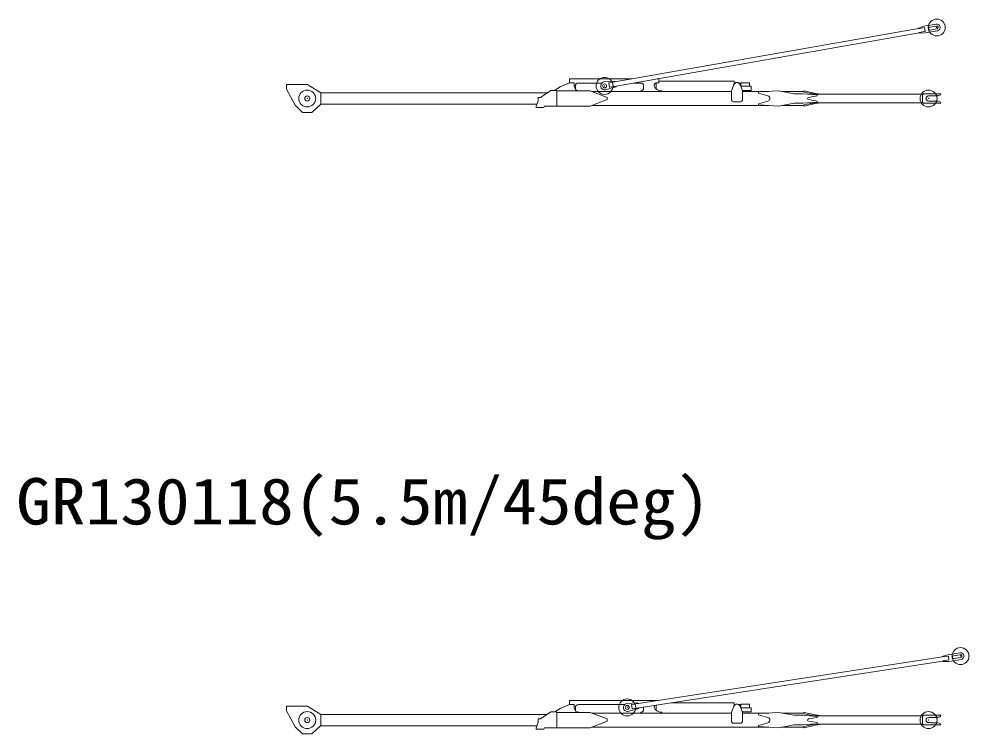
# Model space of a CAD drawing. Units: millimetres, scale not verified. Extents: x -42060 to 41922, y -35725 to 35822.
# Drawn here: x -30032 to -21622, y -7163 to -836 of the extents above; entities that cross this region are included whole.
import ezdxf
from ezdxf.enums import TextEntityAlignment as Align

# ---------------------------------------------------------------- set-up
doc = ezdxf.new("R2010")
doc.units = ezdxf.units.MM
doc.header["$LTSCALE"] = 300
doc.header["$PDMODE"] = 32
doc.header["$PDSIZE"] = 150
doc.layers.add('0-0_0', color=7, linetype='Continuous', lineweight=18)
doc.styles.add('ＭＳ ゴシック', font='')
doc.styles.get('ＭＳ ゴシック').set_extended_font_data('MS Gothic')

msp = doc.modelspace()

# ---------------------------------------------------------------- linework, layer by layer
at = {"layer": '0-0_0'}
for p, q in [((-22068.8, -920.3), (-24808, -1401.9)), ((-22069.4, -917), (-22021.5, -900.9)), ((-22068.5, -921.9), (-22069.4, -917)), ((-22068.5, -921.9), (-22018.1, -913)), ((-22021.5, -900.9), (-21913.1, -881.9)), ((-22015.8, -914.6), (-22010.4, -945.2)), ((-21969.3, -909), (-21910.2, -898.6)), ((-21905.7, -924.2), (-21964.8, -934.6)), ((-24746.1, -1429.7), (-22062.2, -957.9)), ((-22012.1, -947.5), (-22062.5, -956.3)), ((-22061.6, -961.3), (-22062.5, -956.3)), ((-22011.1, -960), (-22061.6, -961.3)), ((-21902.7, -941), (-22011.1, -960)), ((-27663.4, -1416.5), (-27479.3, -1416.5)), ((-27663.4, -1416.5), (-27663.4, -1458)), ((-27360.2, -1490.9), (-27479.3, -1416.5)), ((-25160.2, -1402.2), (-25240.2, -1436.2)), ((-25160.2, -1366.2), (-24605.2, -1366.2)), ((-25160.2, -1366.2), (-25160.2, -1380.2)), ((-25160.2, -1402.2), (-25160.2, -1380.2)), ((-25160.2, -1402.2), (-25116.2, -1402.2)), ((-25116.2, -1431.2), (-25116.2, -1402.2)), ((-25106.2, -1457.7), (-25106.2, -1428.2)), ((-24872.3, -1403.2), (-25081.2, -1403.2)), ((-24753.7, -1386.3), (-24853.9, -1393.7)), ((-24803.7, -1437.8), (-24809.6, -1404.2)), ((-24752.7, -1392.1), (-24753.7, -1386.3)), ((-24528.2, -1403.2), (-24595.6, -1403.2)), ((-24503.2, -1428.2), (-24503.2, -1446.2)), ((-24394.9, -1403.2), (-24390.2, -1403.2)), ((-24390.2, -1402.3), (-24390.2, -1419.5)), ((-24390.2, -1419.5), (-24390.2, -1435.7)), ((-24388.7, -1402.2), (-24372.2, -1402.2)), ((-24385.1, -1366.2), (-24367.2, -1366.2)), ((-24367.2, -1380.2), (-24367.2, -1366.2)), ((-24367.2, -1397.2), (-24367.2, -1380.2)), ((-24367.2, -1386.9), (-23708.2, -1386.9)), ((-23704.2, -1417.2), (-23726.2, -1473.2)), ((-23708.2, -1386.9), (-23701.2, -1386.9)), ((-23701.2, -1403.2), (-23701.2, -1386.9)), ((-23701.2, -1411.6), (-23701.2, -1403.2)), ((-23692.8, -1403.2), (-23701.2, -1403.2)), ((-23651.2, -1403.2), (-23659.7, -1403.2)), ((-23651.2, -1403.2), (-23651.2, -1411.6)), ((-23648.3, -1417.2), (-23626.2, -1473.2)), ((-23641.7, -1402.7), (-23647.7, -1402.7)), ((-23641.7, -1400.2), (-23564.7, -1400.2)), ((-23641.7, -1400.2), (-23641.7, -1430.2)), ((-23564.7, -1400.2), (-23564.7, -1430.2)), ((-27663.4, -1458), (-27588.7, -1598.1)), ((-27360.2, -1489.7), (-25356.5, -1489.7)), ((-27360.2, -1489.7), (-27360.2, -1589.7)), ((-25325.2, -1468.2), (-25415.2, -1530.2)), ((-25325.2, -1468.2), (-25275.2, -1468.2)), ((-25240.2, -1436.2), (-25288.2, -1467.2)), ((-25270.2, -1473.2), (-25275.2, -1468.2)), ((-25270.2, -1472.2), (-24975.2, -1472.2)), ((-25270.2, -1607.2), (-25270.2, -1472.2)), ((-25076.2, -1472.2), (-25076.2, -1471.2)), ((-24825.2, -1529.7), (-24975.2, -1472.2)), ((-24962.2, -1477.2), (-23726.2, -1477.2)), ((-24841.8, -1462.7), (-24745, -1435.5)), ((-24801.4, -1439.4), (-24746.1, -1429.7)), ((-24745, -1435.5), (-24746.1, -1429.7)), ((-24528.2, -1477.2), (-24528.2, -1471.2)), ((-24393.1, -1453.2), (-24390.2, -1453.2)), ((-24390.2, -1435.7), (-24390.2, -1437)), ((-24390.2, -1437), (-24390.2, -1455.9)), ((-23726.2, -1548.2), (-23726.2, -1473.2)), ((-23551.2, -1430.2), (-23643.2, -1430.2)), ((-23551.2, -1468.2), (-23628.2, -1468.2)), ((-23626.2, -1473.2), (-23626.2, -1548.2)), ((-23626.2, -1477.2), (-23394.7, -1477.2)), ((-23551.2, -1430.2), (-23551.2, -1468.2)), ((-23484.7, -1482.2), (-23304.7, -1472.2)), ((-23484.7, -1482.2), (-23484.7, -1492.2)), ((-23484.7, -1492.2), (-23402.9, -1515.7)), ((-23170.4, -1497.2), (-23304.7, -1472.2)), ((-23277.9, -1477.2), (-23084.7, -1477.2)), ((-23170.4, -1497.2), (-23092.2, -1497.2)), ((-23092.2, -1497.2), (-22967.8, -1507.2)), ((-23084.7, -1472.2), (-23080.2, -1472.2)), ((-23084.7, -1472.2), (-23084.7, -1484.1)), ((-23084.7, -1484.1), (-22987, -1502.2)), ((-23080.2, -1472.2), (-22984.7, -1494.7)), ((-23030, -1502.2), (-22035.2, -1502.2)), ((-22924.6, -1502.2), (-22984.7, -1494.7)), ((-22967.8, -1507.2), (-22967.8, -1517.2)), ((-22025.7, -1497.2), (-22035.2, -1506.7)), ((-22035.2, -1502.2), (-22035.2, -1577.2)), ((-22025.7, -1497.2), (-21872.7, -1497.2)), ((-21879.6, -1509.7), (-21894.7, -1514.7)), ((-21872.7, -1497.2), (-21872.7, -1500.2)), ((-27360.2, -1589.1), (-27439, -1662.9)), ((-27360.2, -1589.7), (-25448.6, -1589.7)), ((-25455.2, -1607.2), (-25436.7, -1561.2)), ((-25436.7, -1530.2), (-25415.2, -1530.2)), ((-25436.7, -1561.2), (-25436.7, -1530.2)), ((-24825.2, -1549.7), (-24975.2, -1607.2)), ((-24825.2, -1529.7), (-24825.2, -1549.7)), ((-23706.2, -1568.2), (-23646.2, -1568.2)), ((-23484.7, -1587.2), (-23402.9, -1563.8)), ((-23484.7, -1597.2), (-23484.7, -1587.2)), ((-23484.7, -1597.2), (-23304.7, -1607.2)), ((-23304.7, -1607.2), (-23170.4, -1582.2)), ((-23170.4, -1582.2), (-23092.2, -1582.2)), ((-23092.2, -1582.2), (-22967.8, -1572.2)), ((-23084.7, -1595.3), (-22987, -1577.2)), ((-23084.7, -1607.2), (-23084.7, -1595.3)), ((-23080.2, -1607.2), (-22984.7, -1584.8)), ((-22967.8, -1517.2), (-23044.4, -1529.9)), ((-22967.8, -1562.2), (-23044.4, -1549.6)), ((-23030, -1577.2), (-22035.2, -1577.2)), ((-22924.6, -1577.2), (-22984.7, -1584.8)), ((-22967.8, -1572.2), (-22967.8, -1562.2)), ((-22035.2, -1572.7), (-22025.7, -1582.2)), ((-22025.7, -1582.2), (-21872.7, -1582.2)), ((-21965.2, -1517), (-21980.2, -1517)), ((-21965.2, -1562.4), (-21980.2, -1562.4)), ((-21960.2, -1515.7), (-21965.2, -1517)), ((-21960.2, -1563.7), (-21965.2, -1562.4)), ((-21900.9, -1515.7), (-21960.2, -1515.7)), ((-21960.2, -1563.7), (-21900.9, -1563.7)), ((-21879.6, -1569.7), (-21894.7, -1564.7)), ((-21872.7, -1579.2), (-21872.7, -1582.2)), ((-27521.5, -1662.9), (-27588.7, -1598.1)), ((-27521.5, -1662.9), (-27439, -1662.9)), ((-25455.2, -1606.3), (-25455.2, -1619.2)), ((-25455.2, -1619.2), (-25385.2, -1619.2)), ((-25385.2, -1619.2), (-25380.2, -1607.2)), ((-25380.2, -1607.2), (-24975.2, -1607.2)), ((-24962.2, -1602.2), (-23394.7, -1602.2)), ((-23277.9, -1602.2), (-23084.7, -1602.2)), ((-23084.7, -1607.2), (-23080.2, -1607.2)), ((-21859, -6476.1), (-21810.7, -6461.1)), ((-21858.2, -6481.1), (-21807.6, -6473.3)), ((-21810.7, -6461.1), (-21702, -6444.4)), ((-21805.3, -6474.9), (-21800.6, -6505.6)), ((-21758.7, -6470.3), (-21699.4, -6461.2)), ((-21858.4, -6479.5), (-24607.3, -6902.7)), ((-24545.9, -6931.8), (-21852.6, -6517.2)), ((-21858.2, -6481.1), (-21859, -6476.1)), ((-21802.3, -6507.9), (-21852.9, -6515.7)), ((-21852.1, -6520.6), (-21852.9, -6515.7)), ((-21801.6, -6520.4), (-21852.1, -6520.6)), ((-21692.8, -6503.7), (-21801.6, -6520.4)), ((-21695.4, -6486.9), (-21754.7, -6496)), ((-25160.2, -6866.2), (-25160.2, -6880.2)), ((-25160.2, -6866.2), (-24370.1, -6866.2)), ((-25160.2, -6902.2), (-25160.2, -6880.2)), ((-24552.6, -6888.3), (-24653, -6893.6)), ((-24551.7, -6894.2), (-24552.6, -6888.3)), ((-23701.2, -6903.2), (-23701.2, -6886.9)), ((-27663.4, -6916.5), (-27663.4, -6958)), ((-27663.4, -6916.5), (-27479.3, -6916.5)), ((-27663.4, -6958), (-27588.7, -7098.1)), ((-27360.2, -6990.9), (-27479.3, -6916.5)), ((-25325.2, -6968.2), (-25415.2, -7030.2)), ((-25325.2, -6968.2), (-25275.2, -6968.2)), ((-25240.2, -6936.2), (-25288.2, -6967.2)), ((-25270.2, -6973.2), (-25275.2, -6968.2)), ((-25270.2, -7107.2), (-25270.2, -6972.2)), ((-25270.2, -6972.2), (-24975.2, -6972.2)), ((-25160.2, -6902.2), (-25240.2, -6936.2)), ((-25160.2, -6902.2), (-25116.2, -6902.2)), ((-25116.2, -6931.2), (-25116.2, -6902.2)), ((-25106.2, -6957.7), (-25106.2, -6928.2)), ((-24672.1, -6903.2), (-25081.2, -6903.2)), ((-25076.2, -6972.2), (-25076.2, -6971.2)), ((-24825.2, -7029.7), (-24975.2, -6972.2)), ((-24962.2, -6977.2), (-23726.2, -6977.2)), ((-24642.3, -6962.8), (-24545, -6937.7)), ((-24603.7, -6938.7), (-24608.9, -6905)), ((-24601.5, -6940.4), (-24545.9, -6931.8)), ((-24545, -6937.7), (-24545.9, -6931.8)), ((-24528.2, -6977.2), (-24528.2, -6971.2)), ((-24503.2, -6928.2), (-24503.2, -6946.2)), ((-24393.1, -6953.2), (-24390.2, -6953.2)), ((-24390.2, -6907.9), (-24390.2, -6955.9)), ((-24342.2, -6971.2), (-24350.2, -6971.2)), ((-24342.2, -6977.2), (-24342.2, -6971.2)), ((-23704.2, -6917.2), (-23726.2, -6973.2)), ((-23726.2, -7048.2), (-23726.2, -6973.2)), ((-23692.8, -6903.2), (-23701.2, -6903.2)), ((-23701.2, -6911.6), (-23701.2, -6903.2)), ((-23651.2, -6903.2), (-23659.7, -6903.2)), ((-23651.2, -6903.2), (-23651.2, -6911.6)), ((-23648.3, -6917.2), (-23626.2, -6973.2)), ((-23641.7, -6902.7), (-23647.7, -6902.7)), ((-23647.7, -6915.2), (-23647.7, -6902.7)), ((-23647.7, -6918.7), (-23647.7, -6915.2)), ((-23551.2, -6930.2), (-23643.2, -6930.2)), ((-23641.7, -6900.2), (-23641.7, -6930.2)), ((-23551.2, -6968.2), (-23628.2, -6968.2)), ((-23626.2, -6973.2), (-23626.2, -7048.2)), ((-23626.2, -6977.2), (-23394.7, -6977.2)), ((-23551.2, -6930.2), (-23551.2, -6968.2)), ((-23484.7, -6982.2), (-23304.7, -6972.2)), ((-23170.4, -6997.2), (-23304.7, -6972.2)), ((-23277.9, -6977.2), (-23084.7, -6977.2)), ((-23084.7, -6972.2), (-23084.7, -6984.1)), ((-23084.7, -6972.2), (-23080.2, -6972.2)), ((-23080.2, -6972.2), (-22984.7, -6994.7)), ((-27360.2, -6989.7), (-27360.2, -7089.7)), ((-27360.2, -6989.7), (-25356.5, -6989.7)), ((-25436.7, -7030.2), (-25415.2, -7030.2)), ((-24825.2, -7049.7), (-24975.2, -7107.2)), ((-24825.2, -7029.7), (-24825.2, -7049.7)), ((-23484.7, -6982.2), (-23484.7, -6992.2)), ((-23484.7, -6992.2), (-23402.9, -7015.7)), ((-23484.7, -7087.2), (-23402.9, -7063.8)), ((-23170.4, -6997.2), (-23092.2, -6997.2)), ((-23092.2, -6997.2), (-22967.8, -7007.2)), ((-23084.7, -6984.1), (-22987, -7002.2)), ((-22967.8, -7017.2), (-23044.4, -7029.9)), ((-22967.8, -7062.2), (-23044.4, -7049.6)), ((-23030, -7002.2), (-22035.2, -7002.2)), ((-22924.6, -7002.2), (-22984.7, -6994.7)), ((-22967.8, -7007.2), (-22967.8, -7017.2)), ((-22967.8, -7072.2), (-22967.8, -7062.2)), ((-22025.7, -6997.2), (-22035.2, -7006.7)), ((-22035.2, -7002.2), (-22035.2, -7077.2)), ((-22025.7, -6997.2), (-21872.7, -6997.2)), ((-21965.2, -7017), (-21980.2, -7017)), ((-21965.2, -7062.4), (-21980.2, -7062.4)), ((-21960.2, -7015.7), (-21965.2, -7017)), ((-21960.2, -7063.7), (-21965.2, -7062.4)), ((-21900.9, -7015.7), (-21960.2, -7015.7)), ((-21960.2, -7063.7), (-21900.9, -7063.7)), ((-21879.6, -7009.7), (-21894.7, -7014.7)), ((-21872.7, -6997.2), (-21872.7, -7000.2)), ((-27521.5, -7162.9), (-27588.7, -7098.1)), ((-27360.2, -7089.1), (-27439, -7162.9)), ((-27360.2, -7089.7), (-25448.6, -7089.7)), ((-25455.2, -7106.3), (-25455.2, -7119.2)), ((-25455.2, -7119.2), (-25385.2, -7119.2)), ((-25385.2, -7119.2), (-25380.2, -7107.2)), ((-25380.2, -7107.2), (-24975.2, -7107.2)), ((-24962.2, -7102.2), (-23394.7, -7102.2)), ((-23706.2, -7068.2), (-23646.2, -7068.2)), ((-23484.7, -7097.2), (-23484.7, -7087.2)), ((-23484.7, -7097.2), (-23304.7, -7107.2)), ((-23304.7, -7107.2), (-23170.4, -7082.2)), ((-23277.9, -7102.2), (-23084.7, -7102.2)), ((-23170.4, -7082.2), (-23092.2, -7082.2)), ((-23092.2, -7082.2), (-22967.8, -7072.2)), ((-23084.7, -7095.3), (-22987, -7077.2)), ((-23084.7, -7107.2), (-23084.7, -7095.3)), ((-23084.7, -7107.2), (-23080.2, -7107.2)), ((-23080.2, -7107.2), (-22984.7, -7084.8)), ((-23030, -7077.2), (-22035.2, -7077.2)), ((-22924.6, -7077.2), (-22984.7, -7084.8)), ((-22035.2, -7072.7), (-22025.7, -7082.2)), ((-22025.7, -7082.2), (-21872.7, -7082.2)), ((-21879.6, -7069.7), (-21894.7, -7064.7)), ((-21872.7, -7079.2), (-21872.7, -7082.2)), ((-27521.5, -7162.9), (-27439, -7162.9))]:
    msp.add_line(p, q, dxfattribs=at)
for points in [[(-23647.7, -1418.7), (-23647.7, -1415.2), (-23647.7, -1402.7)], [(-24342.2, -1477.2), (-24342.2, -1471.2), (-24350.2, -1471.2)], [(-24254.2, -6886.9), (-23708.2, -6886.9), (-23701.2, -6886.9)], [(-23641.7, -6900.2), (-23564.7, -6900.2), (-23564.7, -6930.2)], [(-25455.2, -7107.2), (-25436.7, -7061.2), (-25436.7, -7030.2)]]:
    msp.add_lwpolyline(points, dxfattribs=at)
for centre, radius in [((-24847.9, -1428.2), 17.5), ((-27480.2, -1539.7), 22.5), ((-24647.6, -6928.2), 17.5), ((-27480.2, -7039.7), 22.5)]:
    msp.add_circle(centre, radius, dxfattribs=at)
for centre, radius, start, end in [((-22017.8, -915), 2, 9.97015, 99.97015), ((-21967, -921.8), 13, 99.97015, 279.97015), ((-21907.9, -911.4), 30, 279.97015, 99.97015), ((-21907.9, -911.4), 13, 279.97015, 99.97015), ((-22012.4, -945.5), 2, 279.97015, 9.97015), ((-25081.2, -1428.2), 25, 90, 180), ((-24847.9, -1428.2), 35, 99.97015, 279.97015), ((-24807.7, -1403.8), 2, 99.97015, 189.97015), ((-24528.2, -1428.2), 25, 0, 90), ((-24388.7, -1422.2), 20, 90, 195.96201), ((-24350.2, -1411.2), 60, 195.96201, 270), ((-24372.2, -1397.2), 5, 270, 0), ((-23676.2, -1428.2), 30, 21.52696, 158.47304), ((-25076.2, -1431.2), 40, 180, 270), ((-24801.8, -1437.4), 2, 189.97015, 279.97015), ((-24528.2, -1446.2), 25, 270, 0), ((-21882.7, -1500.2), 10, 288.36616, 0.00001), ((-23706.2, -1548.2), 20, 180, 270), ((-23646.2, -1548.2), 20, 270, 0), ((-23409.7, -1539.7), 25, 359.99999, 74.00866), ((-23409.7, -1539.7), 25, 285.99133, 348.52306), ((-23409.7, -1539.7), 25, 348.52306, 11.47694), ((-23042.8, -1539.7), 10, 99.36195, 260.63805), ((-21980.2, -1539.7), 22.7, 89.99999, 269.99999), ((-21901, -1495.7), 20, 270, 288.36617), ((-21901, -1583.7), 20, 71.63383, 89.99999), ((-21882.7, -1579.2), 10, 359.99999, 71.63383), ((-21807.3, -6475.3), 2, 8.75189, 98.75189), ((-21756.7, -6483.2), 13, 98.75189, 278.75189), ((-21697.4, -6474), 30, 278.75189, 98.75189), ((-21697.4, -6474), 13, 278.75189, 98.75189), ((-21802.6, -6505.9), 2, 278.75189, 8.75189), ((-24647.6, -6928.2), 35, 98.75189, 278.75189), ((-25076.2, -6931.2), 40, 180, 270), ((-25081.2, -6928.2), 25, 90, 180), ((-24606.9, -6904.7), 2, 98.75189, 188.75189), ((-24601.8, -6938.4), 2, 188.75189, 278.75189), ((-24528.2, -6946.2), 25, 270, 0), ((-24528.2, -6928.2), 25, 0, 6.72924), ((-24388.7, -6922.2), 20, 142.61612, 195.96201), ((-24350.2, -6911.2), 60, 195.96201, 270), ((-23676.2, -6928.2), 30, 21.52696, 158.47304), ((-23706.2, -7048.2), 20, 180, 270), ((-23646.2, -7048.2), 20, 270, 0), ((-23409.7, -7039.7), 25, 359.99999, 74.00866), ((-23409.7, -7039.7), 25, 285.99133, 348.52306), ((-23409.7, -7039.7), 25, 348.52306, 11.47694), ((-23042.8, -7039.7), 10, 99.36195, 260.63805), ((-21980.2, -7039.7), 22.7, 89.99999, 269.99999), ((-21901, -6995.7), 20, 270, 288.36617), ((-21901, -7083.7), 20, 71.63383, 89.99999), ((-21882.7, -7000.2), 10, 288.36616, 0.00001), ((-21882.7, -7079.2), 10, 359.99999, 71.63383)]:
    msp.add_arc(centre, radius, start, end, dxfattribs=at)
for p in [(-21907.9, -911.4), (-24847.9, -1428.2), (-27480.2, -1539.7), (-21980.2, -1539.7), (-21697.4, -6474), (-24647.6, -6928.2), (-27480.2, -7039.7), (-21980.2, -7039.7)]:
    msp.add_point(p, dxfattribs=at)

# ---------------------------------------------------------------- texts
at = {"layer": '0-0_0', "style": 'ＭＳ ゴシック', "width": 1.1}
msp.add_text('GR130118(5.5m/45deg)', height=410.6, dxfattribs=at).set_placement((-30057.1, -5432.2), align=Align.BOTTOM_LEFT)

doc.saveas('drawing.dxf')
